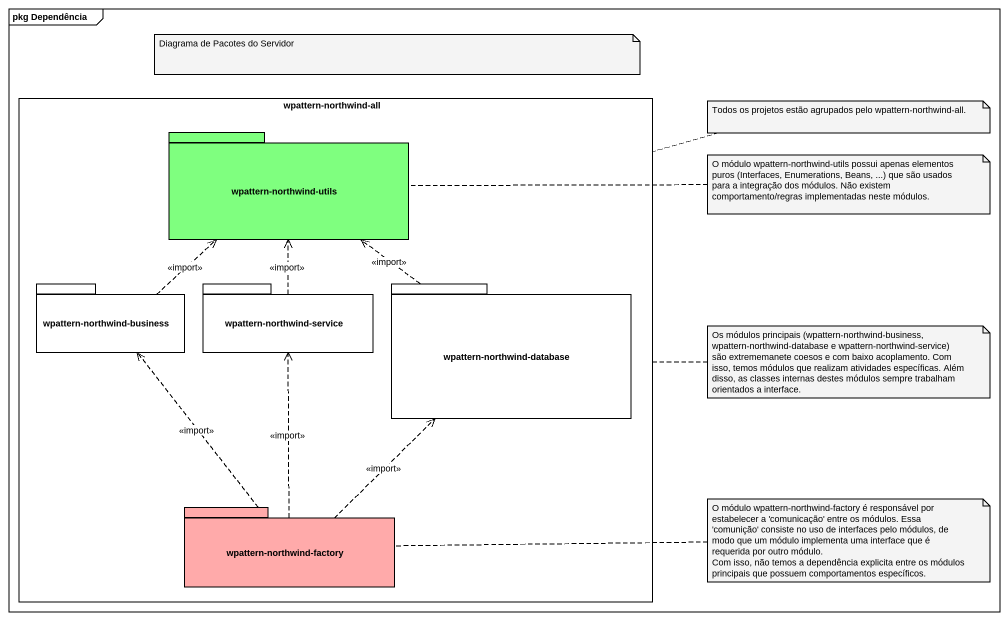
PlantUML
@startuml
mainframe pkg Dependência
rectangle "wpattern-northwind-all" as wpattern_northwind_all {
  package "wpattern-northwind-utils" as wpattern_northwind_utils #7FFF7F {
  }
  package "wpattern-northwind-business" as wpattern_northwind_business {
  }
  package "wpattern-northwind-service" as wpattern_northwind_service {
  }
  package "wpattern-northwind-database" as wpattern_northwind_database {
  }
  package "wpattern-northwind-factory" as wpattern_northwind_factory #FFAAAA {
  }
}
wpattern_northwind_business .up.> wpattern_northwind_utils : <<import>>
wpattern_northwind_service .up.> wpattern_northwind_utils : <<import>>
wpattern_northwind_database .up.> wpattern_northwind_utils : <<import>>
wpattern_northwind_factory .up.> wpattern_northwind_business : <<import>>
wpattern_northwind_factory .up.> wpattern_northwind_service : <<import>>
wpattern_northwind_factory .up.> wpattern_northwind_database : <<import>>
note as N1
  Diagrama de Pacotes do Servidor
end note
note right of wpattern_northwind_all : Todos os projetos estão agrupados pelo wpattern-northwind-all.
note right of wpattern_northwind_utils : O módulo wpattern-northwind-utils possui apenas elementos puros (Interfaces, Enumerations, Beans, ...) que são usados para a integração dos módulos. Não existem comportamento/regras implementadas neste módulos.
note right of wpattern_northwind_all : Os módulos principais (wpattern-northwind-business, wpattern-northwind-database e wpattern-northwind-service) são extrememanete coesos e com baixo acoplamento. Com isso, temos módulos que realizam atividades específicas. Além disso, as classes internas destes módulos sempre trabalham orientados a interface.
note right of wpattern_northwind_factory
  O módulo wpattern-northwind-factory é responsável por estabelecer a 'comunicação' entre os módulos. Essa 'comunição' consiste no uso de interfaces pelo módulos, de modo que um módulo implementa uma interface que é requerida por outro módulo.
  Com isso, não temos a dependência explicita entre os módulos principais que possuem comportamentos específicos.
end note
@enduml
